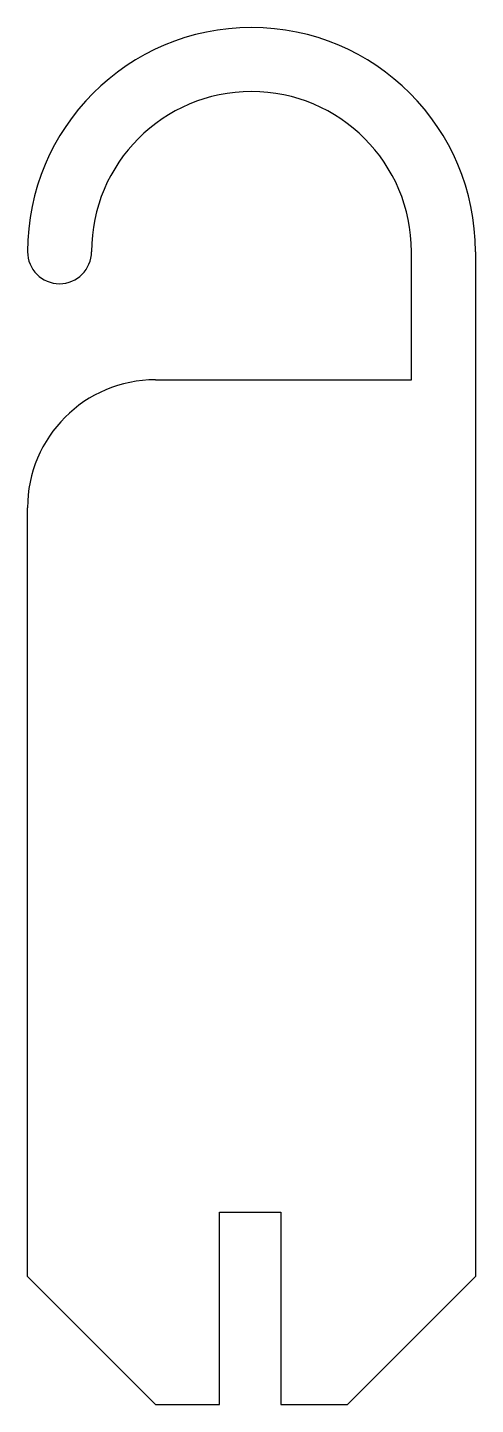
# Model space of a CAD drawing. Header units: millimetres. Extents: x 0 to 35, y 0 to 107.
import ezdxf

# ---------------------------------------------------------------- set-up
doc = ezdxf.new("R2010")
doc.units = ezdxf.units.MM

msp = doc.modelspace()

# ---------------------------------------------------------------- linework, layer by layer
for p, q in [((30, 80), (30, 90)), ((35, 90), (35, 10)), ((10, 80), (30, 80)), ((0, 10), (0, 70)), ((15, 0), (15, 15)), ((15, 15), (19.8, 15)), ((19.8, 15), (19.8, 0)), ((10, 0), (0, 10)), ((25, 0), (35, 10)), ((10, 0), (15, 0)), ((19.8, 0), (25, 0))]:
    msp.add_line(p, q)
for centre, radius, start, end in [((17.5, 90), 17.5, 0, 180), ((17.5, 90), 12.5, 0, 180), ((2.5, 90), 2.5, 180, 0), ((10, 70), 10, 90, 180)]:
    msp.add_arc(centre, radius, start, end)

doc.saveas('drawing.dxf')
